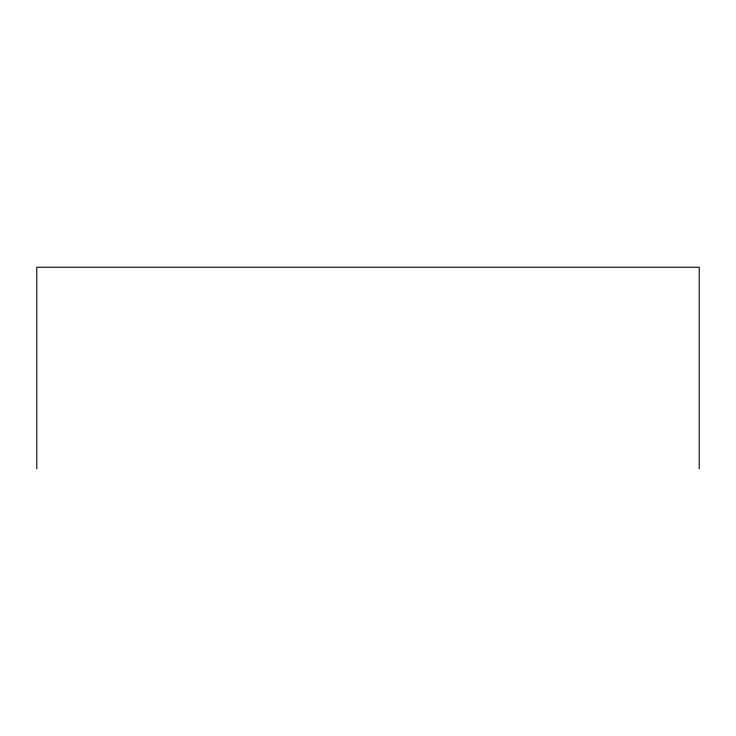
<?xml version="1.0" encoding="UTF-8"?>
<svg xmlns="http://www.w3.org/2000/svg" width="736" height="736" viewBox="0 0 736 736"><rect width="100%" height="100%" fill="white"/><g stroke="black" fill="none" stroke-linecap="round" stroke-linejoin="round"><path stroke-width="1.1" d="M699.2 468.768L699.2 267.232L36.8 267.232L36.8 468.768"/></g></svg>
